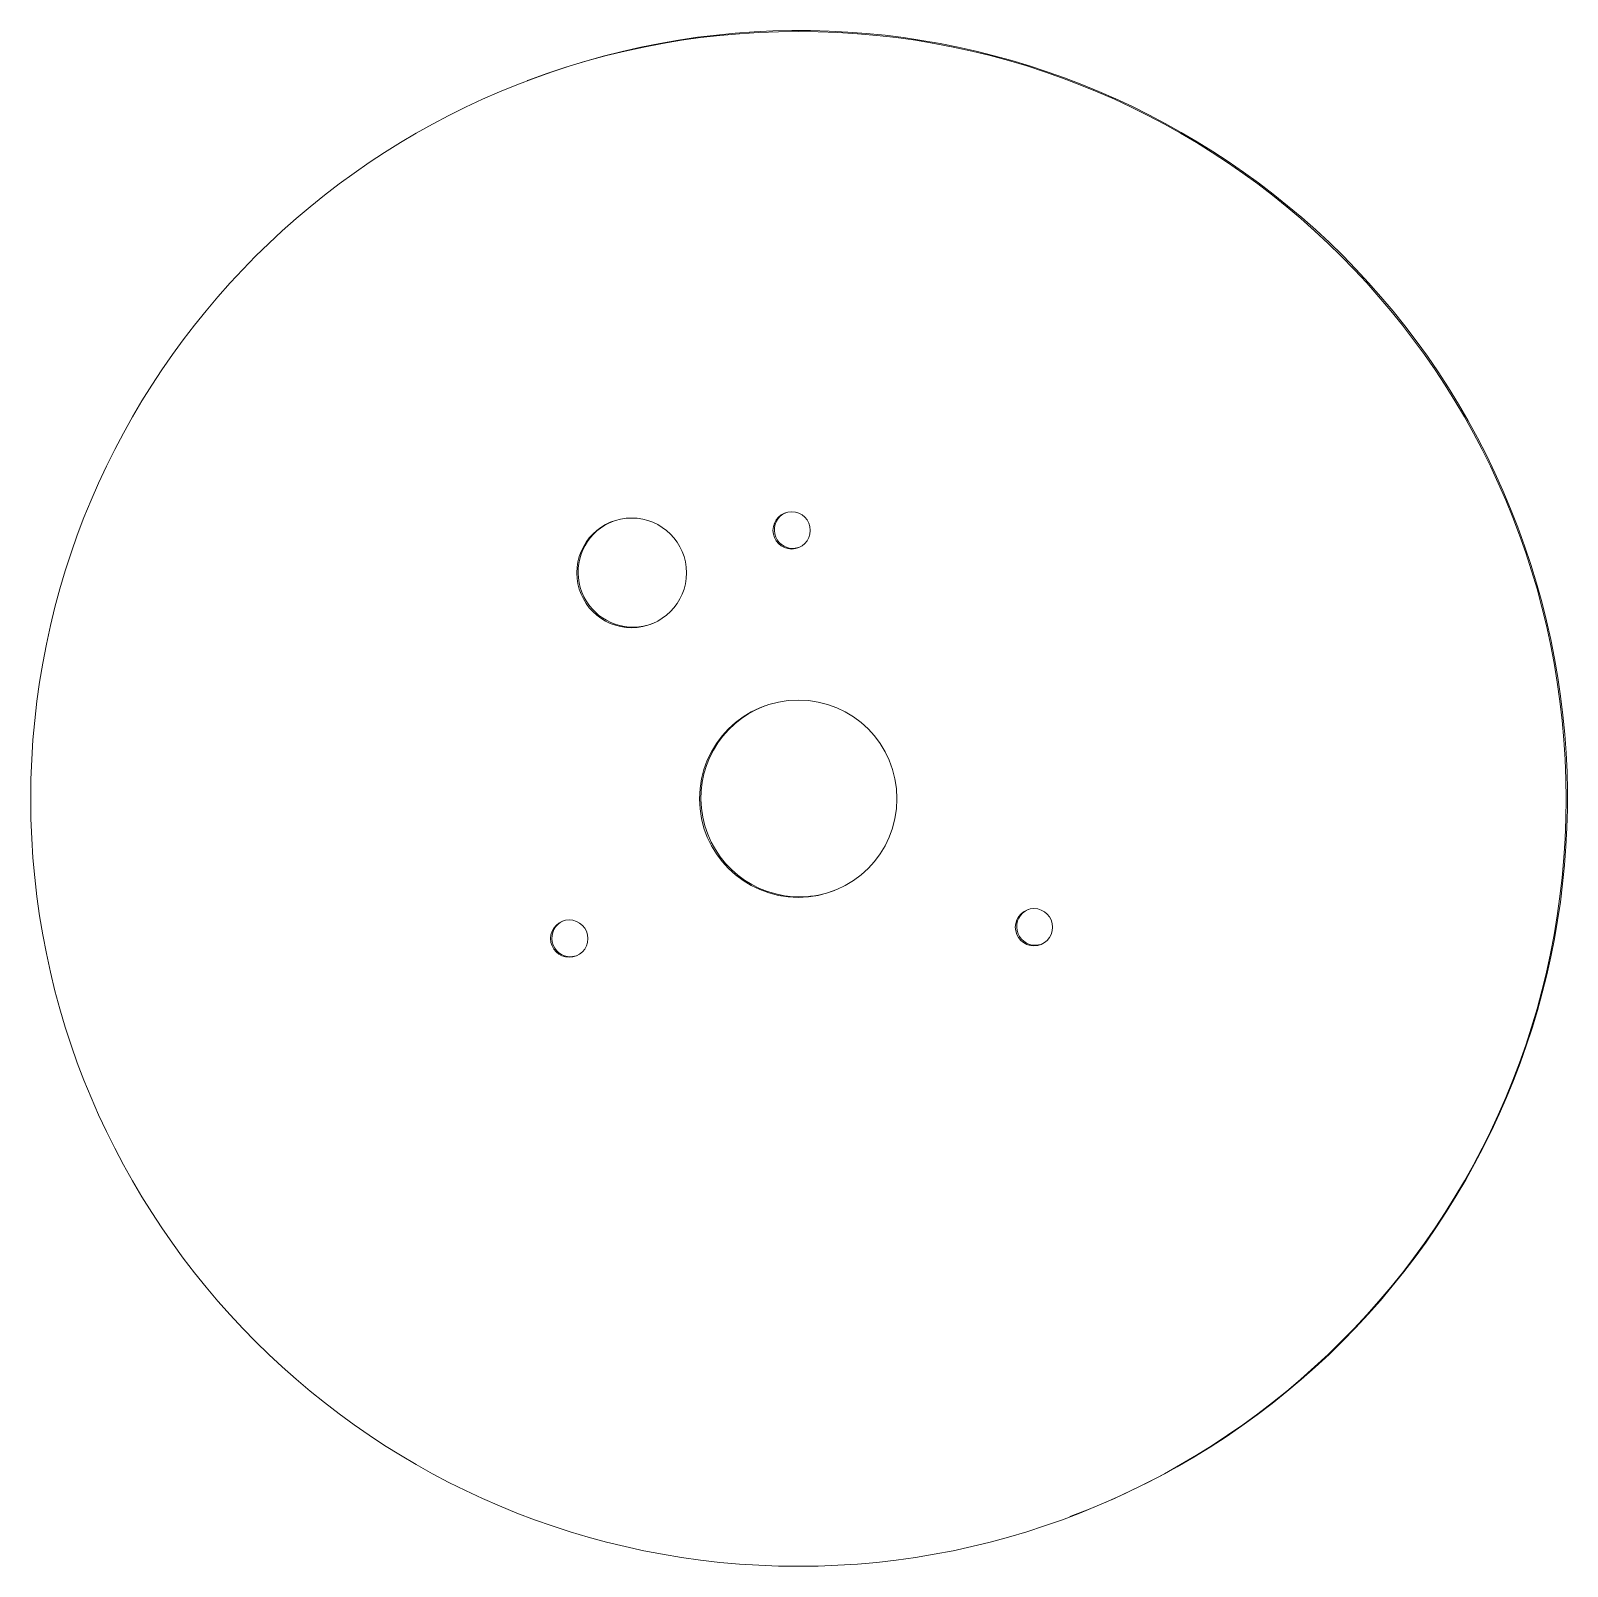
# Model space of a CAD drawing. Header units: millimetres. Extents: x 71 to 249, y 276 to 454.
import ezdxf

# ---------------------------------------------------------------- set-up
doc = ezdxf.new("R2010")
doc.units = ezdxf.units.MM

msp = doc.modelspace()

# ---------------------------------------------------------------- linework, layer by layer
at = {"color": 7, "linetype": 'Continuous', "lineweight": 15}
for p, q in [((128.75, 448.22), (128.6, 448.16)), ((191.4, 281.82), (191.55, 281.88))]:
    msp.add_line(p, q, dxfattribs=at)
at = {"color": 7, "linetype": 'Continuous', "lineweight": 15, "flags": 128}
for points in [[(159.44, 393.97), (160.04, 394.07), (160.07, 394.08)], [(187.5, 348.01), (188.1, 348.11), (188.13, 348.12)], [(133.68, 346.69), (134.29, 346.79), (134.32, 346.8)]]:
    msp.add_lwpolyline(points, dxfattribs=at)
at = {"color": 7, "linetype": 'Continuous', "lineweight": 15}
for centre, radius in [((160.02, 364.97), 88.88), ((140.71, 391.15), 6.35), ((159.23, 396.07), 2.16), ((160, 364.99), 11.43), ((187.29, 350.11), 2.16), ((133.48, 348.79), 2.16)]:
    msp.add_circle(centre, radius, dxfattribs=at)
for centre, radius, start, end in [((160.13, 365.04), 88.9, 290.698, 110.6676), ((140.86, 391.21), 6.35, 110.7007, 271.3987), ((159.39, 396.12), 2.16, 112.8725, 271.3995), ((140.86, 391.21), 6.35, 271.404, 290.6827), ((160.16, 365.05), 11.43, 110.7008, 271.3985), ((160.16, 365.04), 11.42, 271.4041, 290.6827), ((133.63, 348.85), 2.16, 112.8725, 271.3995), ((187.45, 350.17), 2.16, 112.8725, 271.3995)]:
    msp.add_arc(centre, radius, start, end, dxfattribs=at)

doc.saveas('drawing.dxf')
